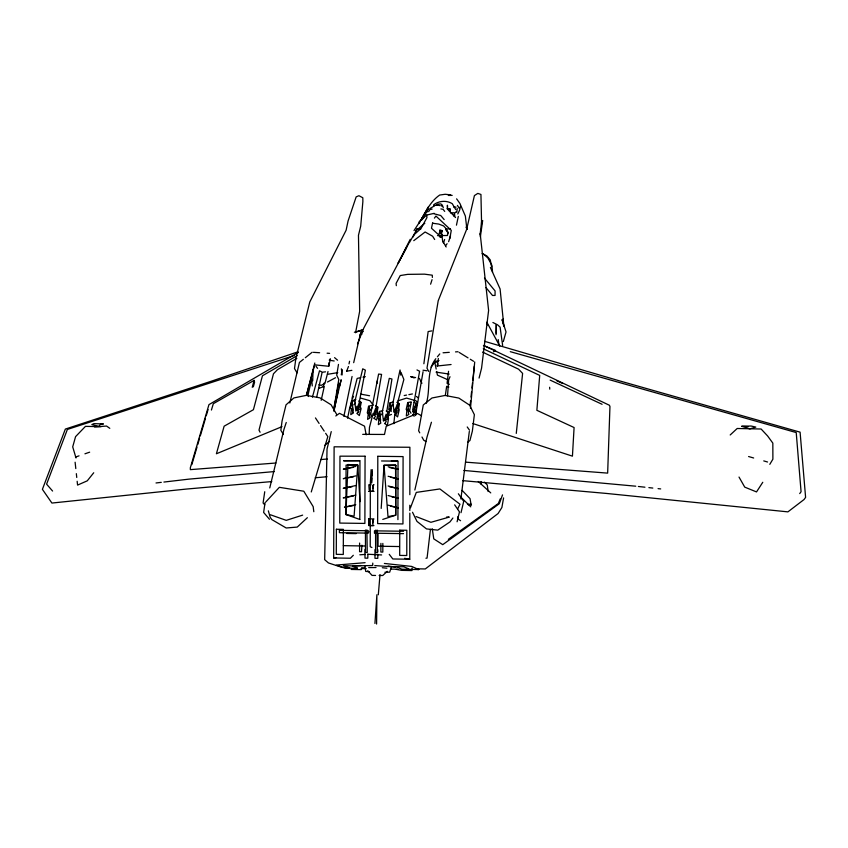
<?xml version="1.0" encoding="UTF-8"?>
<svg xmlns="http://www.w3.org/2000/svg" width="848" height="848" viewBox="0 0 848 848"><rect width="100%" height="100%" fill="white"/><g stroke="black" fill="none" stroke-linecap="round" stroke-linejoin="round"><path stroke-width="1.27" d="M389.243 554.338L392.825 558.97L409.764 559.256L409.817 513.135M409.817 510.507L409.828 505.238M409.838 494.691L409.891 447.256L334.112 446.811L333.667 557.952L350.404 558.238L353.33 555.281M359.605 543.049L359.584 551.688L361.524 551.719L361.916 545.2M359.796 519.135L359.955 460.803L343.578 460.771L359.69 460.623M365.011 549.462L364.99 558.132L367.778 558.175L367.894 554.232M372.219 518.87L368.732 518.955L368.71 525.537L373.957 525.612M368.997 525.506L369.007 519.294M374.996 549.621L374.975 558.302L377.773 558.355L377.89 554.306M378.07 534.282L378.038 546.207L399.44 546.547M380.89 543.377L380.869 552.037L382.819 552.08L382.84 543.409M397.924 519.633L398.041 461.164L381.536 460.962M496.207 333.285L496.271 324.742L496.059 334.769M377.233 383.158L377.254 380.879M376.597 624.054L376.894 594.734L374.943 623.45M372.738 565.298L372.77 563.093M338.479 364.407L336.709 375.155L338.797 379.565L333.73 409.52M412.054 568.043L411.98 570.556L401.729 570.365L396.376 569.4M447.299 208.756L447.405 205.237L447.617 207.156M480.975 484.06L481.07 481.484M369.187 433.508L369.463 427.413L373.099 413.432M371.753 478.166L371.541 483.063L372.325 469.686M371.859 475.717L372.018 472.039M378.314 594.787L380.01 574.615M371.106 469.675L370.332 483.053L370.216 546.748L371.922 547.511M381.187 508.418L384.038 465.298L395.56 464.884L395.73 515.181L382.766 519.411M372.802 488.66L373.046 485.109L373.035 491.31L369.081 491.268M372.717 522.856L372.961 519.347L372.94 525.559L370.968 525.537M447.543 395.793L448.645 379.999L450.012 376.724M306.446 395.253L314.693 364.852L328.738 366.262L329.045 362.615M441.734 206.223L441.808 205.417M470.47 408.418L474.71 361.969M447.585 234.345L447.808 232.045L446.154 228.706L443.599 225.928L438.766 224.073L433.01 223.3M393.854 423.682L395.412 408.386M456.818 212.233L457.21 208.407M313.071 369.654L312.711 380.869M470.163 404.803L470.576 400.934M471 397.065L471.552 391.903M471.965 388.034L472.516 382.883M472.792 380.296L474.318 366.113M480.074 234.938L481.611 221.423L482.682 220.533L480.36 236.91M430.424 529.343L427.063 558.09L425.929 558.238M448.55 371.297L447.076 383.317L449.366 384.324M460.888 498.995L469.326 431.441M426.332 403.213C430.816 389.062 425.929 370.873 435.83 358.704M440.038 231.642L440.101 229.797L439.37 233.221M423.862 363.771L428.155 331.557L431.823 330.89M440.759 233.02L442.2 230.635L441.628 233.486M445.359 395.316L446.652 386.338L448.836 387.048M265.053 502.631L263.633 512.446L269.473 519.262M264.735 491.734L263.092 503.002L264.735 504.825M451.072 364.523L437.218 366.007L438.363 358.481M386.773 411.693L391.946 379.003L389.296 378.367L382.289 411.683L383.497 421.106L383.9 418.753M394.553 410.04L394.182 412.393L392.9 402.959L400.033 369.982L400.786 375.134M415.605 415.541L416.495 409.966M412.679 409.923L419.601 371.265L416.983 369.929M406.998 408.948L406.33 415.997L408.842 414.439L408.28 412.382M376.077 406.457L381.579 374.392L378.6 374.063L370.809 413.538L371.615 416.622M415.88 412.987L423.067 371.7M389.72 408.937L388.532 415.615L391.469 414.418M503.595 497.914L501.889 507.507L498.094 513.517L425.272 568.955L416.156 568.796M449.79 238.67L451.284 230.349L435.946 216.07L434.399 218.127M378.939 418.721L378.356 424.647L380.816 423.11L380.201 420.534M333.794 409.637L336.147 396.906M336.624 394.362L338.744 382.893M368.424 412.361L367.597 419.389L370.057 417.841L369.463 415.276M411.291 402.111L409.605 410.623L410.951 413.22M334.07 410.845L338.182 390.281M341.256 374.848L342.285 369.707M351.454 408.725L350.775 414.63L353.224 413.082L352.673 410.527M356.807 406.372L355.863 411.057L354.824 401.666L362.732 368.816L365.371 370.152L359.117 402.991L356.987 408.588M347.606 418.17L349.874 407.029L352.259 400.691L355.831 399.567M350.68 405.047L351.623 400.415L353.51 396.355M343.875 416.368L352.079 376.47M349.026 363.856L349.567 361.259M355.556 332.755L359.658 311.322L358.471 235.267L360.707 226.14L362.87 201.57L362.817 197.743L358.916 195.718L356.16 196.884L348.083 220.978L346.122 230.221L309.764 302.005L295.825 358.672L294.5 368.551L297.054 372.866M432.671 222.621L431.473 228.229L438.077 234.292M456.447 225.165L458.323 216.388M459.658 210.124L460.453 206.361M440.08 232.956L441.373 230.274L441.193 231.133M316.675 397.256L322.155 372.113L319.516 370.788L312.424 397.203M321.191 400.298L324.296 386.37L318.604 388.469M328.738 366.262L330.391 358.81L329.247 360.188L334.197 360.994M453.913 216.092L454.475 213.59L454.814 216.102M414.842 490.017L427.01 437.091L431.431 422.24M353.68 362.668L360.856 331.95L363.262 331.568M289.825 402.991L299.429 362.435L303.34 359.308M333.741 410.983L341.172 379.766L339.624 386.041M269.759 487.939L283.953 429.374L286.253 422.484M331.25 431.611L327.031 449.09L324.667 559.669L328.452 562.945L342.221 567.45L344.807 567.492M323.247 386.794L324.201 382.989M479.067 378.081L481.569 368.159L488.607 310.432L480.159 233.391M447.808 232.045L447.479 235.5L437.483 235.606M352.058 398.263L357.146 378.42L360.644 377.657M328.017 371.509L324.954 383.391L321.18 385.374L318.806 384.769M283.391 434.42L280.847 430.318L282.066 420.968L286.02 404.856L293.906 397.924L306.382 395.359L314.809 363.018M253.34 386.826L254.58 382.194L254.114 380.381L213.336 403.69L211.417 410.04M397.521 403.044L403.871 379.469L400.987 372.378M252.248 387.313L254.114 380.381M503.33 341.574L506.033 331.95L502.08 319.611L503.903 326.491L500.087 288.945L490.43 267.502M457.093 521.774L459.478 511.885L454.655 504.846M191.828 464.63L197.001 447.108M197.732 444.606L199.577 438.352M200.319 435.851L205.481 418.34M206.223 415.838L208.067 409.584M311.269 491.957L327.826 436.603L325.643 433.307M461.015 512.69L463.729 501.359L458.365 493.78M391.373 566.92L389.698 572.156L384.939 572.262M448.613 241.701L450.532 235.68M430.604 284.186L432.056 279.66M443.483 243.058L444.638 239.496M395.274 409.913L397.193 404.295M441.935 231.419L442.2 230.635M384.6 418.636L386.169 414.121M516.273 433.402L522.612 373.406L518.584 369.187L482.523 352.079M373.83 413.358L375.865 407.74M502.514 494.893L499.313 503.723L442.751 544.66L433.773 538.872L432.257 528.77M413.199 411.937L415.732 410.538L416.813 403.839L416.368 403.478L412.764 411.577L413.199 411.937L416.368 403.478L414.142 402.281M426.724 212.583L428.028 209.127L414.025 230.539M410.474 507.804L416.304 492.402L439.879 488.946L459.976 504.221L457.666 508.895M395.783 411.927L398.284 410.527L399.44 403.839L398.995 403.478L395.338 411.566L395.783 411.927L398.995 403.478L396.832 402.291M385.087 420.64L387.557 419.272L388.744 412.584L388.31 412.223L384.653 420.29L385.087 420.64L388.31 412.223L386.19 411.015M374.307 415.361L376.777 413.972L378.007 407.305L377.572 406.945L373.862 415.001L374.307 415.361L377.572 406.945L375.484 405.747M357.443 410.591L359.891 409.192L361.206 402.535L360.76 402.175L356.997 410.231L357.443 410.591L360.76 402.175L358.736 400.987M346.578 371.329L348.475 366.537M357.527 343.779L363.718 328.197L409.457 242.093M500.214 498.9L498.37 503.468L448.38 539.307M437.218 366.007L438.151 363.962M413.114 236.963L414.227 234.567M457.793 213.972L459.436 210.505M421.594 219.643C426.099 210.442 431.144 200.965 439.667 195.051L445.158 194.277L450.701 194.86M410.252 239.263L398.115 263.166L406.584 247.552M361.736 568.764L361.301 569.623L351.146 569.443M420.799 220.385L424.435 213.897M419.018 223.543L428.293 206.954M417.121 228.621L415.838 230.91L424.806 223.257M422.251 219.452L428.028 209.127M409.605 242.274L417.089 229.024L420.661 229.236M769.804 464.344L772.888 459.171L772.835 443.122L767.61 435.957L761.122 429.014L737.188 428.494L730.192 434.971M428.622 211.693L429.957 209.573L432.12 209.085M421.424 220.3L422.845 218.116M762.776 482.279L756.522 491.925L744.745 487.134L739.011 477.053M413.061 414.555L414.545 412.393M395.677 414.534L397.203 412.372M384.992 423.226L386.232 421.488M799.717 493.589L801.074 491.713L796.219 432.554L510.295 351.666M456.033 211.809L455.344 212.763L450.405 212.827M374.233 417.958L375.494 416.23M445.582 245.74L447.097 243.715M357.4 413.199L358.704 411.471M452.896 518.033L449.981 521.902L437.759 530.138L426.491 528.908L416.962 521.372L412.52 512.266M396.62 412.965L395.21 414.799L397.585 416.898L399.196 409.955L398.21 407.824M409.192 406.15L410.655 404.295M381.324 414.842L382.787 412.987M391.914 406.15L393.377 404.284M369.887 410.506L372.081 407.729M431.07 367.046L436.084 360.707M353.881 404.846L355.354 402.991M93.725 472.76L87.27 480.827L77.571 485.088L77.157 481.282M358.428 411.63L356.944 413.453L359.351 415.552L361.11 408.63L360.146 406.51M437.409 356.796L439.773 353.923M100.043 424.933L98.792 426.332L91.86 424.594L93.969 423.629L103.435 423.958L100.668 424.233M265.806 501.974L279.352 487.324L303.807 491.225L313.177 506.638L313.813 511.715M436.455 205.407L437.674 204.114L440.822 203.891L442.338 205.184L443.313 207.707M307.368 517.693L297.245 527.085L286.189 527.986L271.71 519.517L270.141 517.142L268.339 510.825M387.303 571.319L382.745 575.506L379.13 575.485M414.174 234.663L421.064 228.398L426.936 217.618L426.735 215.032L434.197 213.336M419.029 221.943L426.735 215.032M324.54 445.529L329.586 441.342M305.301 357.739L312.149 352.259M413.771 240.673L425.113 231.992L432.639 236.242L434.664 239.486M467.969 442.009L469.94 440.515L472.357 431.123L474.371 414.683L469.601 405.153L458.853 398.083L445.041 395.454L431.992 397.988L423.279 404.962L418.626 430.763L419.749 432.84M335.787 415.976L339.486 413.294L364.534 426.184L366.188 434.812M493.483 351.793L495.603 350.457L483.424 345.56M433.688 204.718C439.084 200.764 446.472 200.117 452.249 203.679L455.715 209.551M438.999 360.495L434.929 363.018L436.179 369.071M429.777 208.64L434.134 206.075M298.432 352.365L208.958 404.623L190.334 467.746L190.355 469.633L275.95 463.008M296.821 358.375L277.466 369.654L273.469 373.788L259 430.106L260.092 432.257M297.182 355.619L262.445 375.781L253.425 409.701L224.126 426.194L216.399 453.775L282.002 426.65M352.885 410.146L351.74 401.517L350.383 408.174L352.885 410.146L352.185 401.252L355.439 400.669M369.749 414.916L368.551 406.287L367.269 412.955L369.749 414.916L369.007 406.022L372.187 405.418M380.54 420.195L379.3 411.577L378.07 418.244L380.54 420.195L379.756 411.312L382.904 410.697M408.111 406.383L407.74 402.556L406.16 409.52L408.609 411.492L407.74 402.556L410.824 401.963M327.466 382.024L335.543 377.72M359.722 335.087L362.107 333.964M75.483 457.061L79.034 455.842M84.938 453.807L89.655 452.175M297.924 351.835L211.756 381.07L65.36 429.067L42.4 489.338L51.908 503.055L186.306 489.073L271.805 481.579M356.616 331.928L362.87 329.808M294.161 355.513L67.374 429.448L46.598 484.166L52.587 491.045M440.017 237.058L440.981 237.133M302.641 515.128L286.242 520.354L270.448 514.778M398.136 400.744L406.605 398.104L415.955 400.765L417.523 402.895M354.369 332.236L361.863 330.073M433.678 205.767L436.858 205.015L440.271 205.651M355.874 466.389L343.323 469.177L353.446 467.333M355.842 475.876L343.281 478.664L353.404 476.82M355.821 485.533L343.26 488.321L352.121 486.71M355.81 495.073L343.249 497.871L353.372 496.016M355.757 504.655L344.458 507.178L353.33 505.599M362.986 377.159L365.318 376.65M404.189 395.55L406.531 395.094M408.884 394.638L412.414 393.949M393.514 401.963L389.921 402.821L388.734 409.51L391.204 411.481L390.387 402.556L390.97 408.927M327.508 374.318L337.769 372.643M346.747 371.18L351.888 370.343M333.667 557.952L336.285 557.592M323.056 372.134L325.537 371.827M156.021 482.968L161.279 482.353M163.908 482.056L188.903 479.141L274.233 471.583M368.668 567.598L376.014 567.535M445.719 229.098L450.468 228.663M361.025 565.552L352.62 565.913L372.452 565.531M365.096 562.68L336.327 565.065L345.38 568.213L349.291 568.287M315.212 477.774L327.052 476.735M320.724 459.542L327.307 459.033M94.52 426.926L106.572 426.046L109.795 428.335M443.059 352.789L449.292 352.344M455.524 351.899L458.015 351.719M359.849 554.804L365.064 554.433M367.672 554.242L381.6 554.942M345.38 568.213L349.302 567.937M741.767 426.29L751.042 426.014L755.801 427.074L749.823 428.887L741.767 426.29L748.053 426.629M468.191 504.719L470.788 504.655M448.327 195.453L452.185 195.379M371.138 484.727L368.816 484.77L369.187 489.921M362.679 434.356L384.494 434.452L386.222 426.268L417.407 413.495L421.541 415.753M368.806 491.342L374.042 491.395M467.46 504.263L471.393 504.306M391.32 460.888L397.648 460.973M375.558 575.453L372.049 575.4L367.767 570.736M446.61 517.047L449.26 517.089L430.922 522.304L416.145 516.591M403.542 531.261L374.466 530.837L374.466 533.212L403.531 533.636M346.885 533.477L356.149 533.615M343.345 545.656L364.598 545.995M391.119 569.103L397.691 569.209M409.52 569.4L418.721 569.549L411.651 566.422L384.367 563.443M361.598 567.81L364.184 567.853M357.39 568.393L350.796 568.277L343.345 565.711L351.432 565.86L357.496 567.99M408.747 569.337L401.899 569.209L395.603 566.644L403.775 566.793L408.874 568.923M101.071 426.671L85.457 426.364L75.578 436.635L72.705 446.864L76.002 457.962M361.036 568.531L366.251 568.637M382.31 567.725L386.911 568.202M453.563 206.944L456.086 207.071M374.774 565.574L395.55 567.005L388.108 566.04M313.4 352.333L319.622 352.736M327.095 353.203L329.586 353.362M465.679 462.149L607.656 473.12L609.956 406.531L609.426 405.28L483.678 345.454M463.845 470.439L635.756 486.201M462.584 480.636L606.341 493.43L787.919 511.863L804.042 499.536L805.6 497.384L800.088 432.162L619.125 380.752L484.611 341.331M369.431 571.753L365.7 571.404L365 566.263M416.103 569.262L418.721 569.549M638.385 486.487L644.946 487.208M648.879 487.632L652.822 488.066M658.069 488.639L660.687 488.925M422.993 370.216L426.926 370.788M436.084 372.134L449.164 374.063M440.886 208.926L443.112 209.339L444.702 211.406M360.866 394.15L369.58 395.751M404.581 558.302L409.764 559.256M306.382 395.359L320.046 397.882L331.102 404.803L336.55 414.195M447.49 208.29L450.309 209.297L449.959 211.385L449.366 211.088M415.626 377.593L410.644 376.597L414.195 377.943M389.486 467.492L398.221 469.368L388.151 466.75M390.705 477.276L398.2 478.908L388.13 476.269M389.444 486.699L398.178 488.618M373.47 484.685L374.063 484.812M391.935 496.833L398.178 498.221L388.098 495.529M390.652 506.171L398.136 507.857M433.996 213.781L440.737 215.53L444.172 219.568M388.108 485.957L398.168 488.565M388.066 505.143L398.125 507.804M360.58 398.062L369.919 400.712L373.374 405.259M748.593 456.531L753.649 457.994M763.751 460.909L767.546 462.001M373.374 518.838L373.979 519.029M472.877 423.555L572.432 456.16L574.085 427.54L536.869 410.305L539.699 375.41L483.286 348.782M359.955 519.517L345.931 514.545L346.079 465.075L357.782 465.096L360.008 501.645M366.877 529.841L367.248 552.472L365.477 552.451L365.446 530.032M448.03 379.84L437.43 375.123L436.678 371.488M556.786 380.816L562.796 383.519M550.172 380.127L602.091 404.295M377.063 529.989L377.381 552.642L375.611 552.61L375.558 530.18M482.13 253.573L486.879 255.926L490.271 259.923L491.596 266.781M492.889 322.484L497.585 324.837L500.097 327.127L502.652 345.539M459.128 352.397L468.032 357.867M470.258 359.234L473.597 361.29M425.834 441.522L423.682 440.144L421.997 437.017M457.517 518.605L460.57 520.714M416.442 396.408L418.382 398.041M334.578 357.644L337.578 360.209M373.777 418.212L376.618 420.046L377.848 413.368L376.883 411.248M384.536 423.481L387.366 425.304L388.543 418.626L387.578 416.506M412.594 414.82L414.174 416.22M483.233 253.796L487.897 258.015L491.935 265.382L492.55 272.208M478.283 481.505L490.748 492.9M460.57 496.833L470.757 506.85M484.558 482.162L487.282 485.003L488.13 491.533M462.118 490.367L470.057 498.677L471.202 505.419M447.203 208.788L455.524 217.554M485.978 287.589L492.508 295.464L495.062 295.443L495.084 290.938L484.505 278.155M445.613 229.543L448.126 232.935M316.028 366.283L317.544 368.339M456.606 198.845L459.923 203.478L465.361 216.07L466.835 228.674M467.227 426.979L469.485 430.137M315.456 417.926L319.092 423.417M320.555 425.622L324.19 431.113M457.401 205.396L459.34 208.364M465.965 227.2L467.322 229.426M442.953 241.595L446.154 246.991M486.89 322.304L499.79 346.154M419.357 378.346L421.933 383.296M428.685 371.424L426.989 368.138L438.204 300.764L466.665 229.299L474.414 195.581L477.816 193.397L480.943 194.457L481.6 224.19M486.688 322.399L487.526 324.879M369.24 415.096L369.611 417.481M449.843 208.587L450.044 209.859M498.2 339.571L499.059 345.359M352.45 410.347L352.768 412.722M341.373 368.838L342.189 374.901M441.967 235.744L442.762 241.892M75.112 462.224L75.801 468.573M76.341 473.661L76.755 477.466M396.323 285.67L396.09 283.423L400.235 275.558L407.676 274.36L424.488 274.158L432.279 275.187L432.374 277.413M408.365 408.937L408.609 411.492M312.265 385.957L311.704 379.077L308.184 394.246L308.365 396.525M457.644 516.888L457.825 519.188M549.621 387.271L549.769 389.147M368.732 518.955L369.092 524.075M377.795 549.674L377.848 551.984M503.214 318.88L503.246 321.307M365.064 456.213L364.884 523.417L339.762 523.078L339.963 456.171L365.064 456.213M377.805 456.298L377.646 523.598L402.959 523.937L403.086 456.595L377.805 456.298M395.825 465.457L395.73 515.181L387.992 516.602L384.038 465.298L395.825 465.457M399.747 530.159L399.694 555.408L406.775 555.525L406.828 530.265L399.747 530.159M336.38 529.258L336.296 554.338L343.292 554.465L343.376 529.353L336.38 529.258M339.412 530.339L339.401 532.692L368.265 533.116L368.922 531.59L368.265 530.753L339.412 530.339M347.966 464.524L345.931 514.545L354.104 516.167L357.782 465.096L347.966 464.524M441.999 234.43L441.617 236.825L439.476 236.528L438.882 234.377L439.518 233.232L441.999 234.43"/></g></svg>
